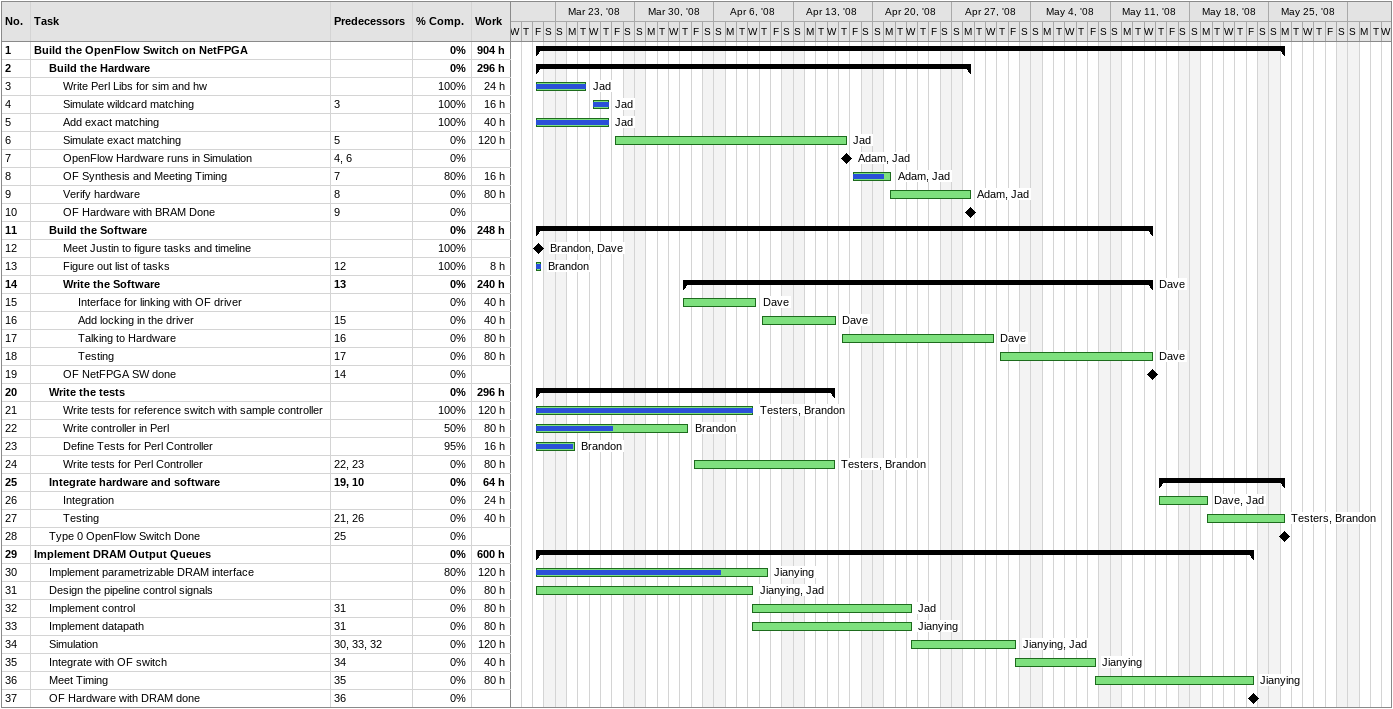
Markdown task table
| ID | Level | Task | Start | Finish | Predecessors | Resources | % complete | Work (h) |
|---|---|---|---|---|---|---|---|---|
| 1 | 1 | **Build the OpenFlow Switch on NetFPGA** | 2008-03-21 | 2008-05-26 |  |  | 0 | 904 |
| 2 | 2 | **Build the Hardware** | 2008-03-21 | 2008-04-28 |  |  | 0 | 296 |
| 3 | 3 | Write Perl Libs for sim and hw | 2008-03-21 | 2008-03-25 |  | Jad | 100 | 24 |
| 4 | 3 | Simulate wildcard matching | 2008-03-26 | 2008-03-27 | 3 | Jad | 100 | 16 |
| 5 | 3 | Add exact matching | 2008-03-21 | 2008-03-27 |  | Jad | 100 | 40 |
| 6 | 3 | Simulate exact matching | 2008-03-28 | 2008-04-17 | 5 | Jad | 0 | 120 |
| 7 | 3 | OpenFlow Hardware runs in Simulation (milestone) | 2008-04-17 | 2008-04-17 | 4, 6 | Adam, Jad | 0 |  |
| 8 | 3 | OF Synthesis and Meeting Timing | 2008-04-18 | 2008-04-21 | 7 | Adam, Jad | 80 | 16 |
| 9 | 3 | Verify hardware | 2008-04-21 | 2008-04-28 | 8 | Adam, Jad | 0 | 80 |
| 10 | 3 | OF Hardware with BRAM Done (milestone) | 2008-04-28 | 2008-04-28 | 9 |  | 0 |  |
| 11 | 2 | **Build the Software** | 2008-03-21 | 2008-05-14 |  |  | 0 | 248 |
| 12 | 3 | Meet Justin to figure tasks and timeline (milestone) | 2008-03-21 | 2008-03-21 |  | Brandon, Dave | 100 |  |
| 13 | 3 | Figure out list of tasks | 2008-03-21 | 2008-03-21 | 12 | Brandon | 100 | 8 |
| 14 | 3 | **Write the Software** | 2008-04-03 | 2008-05-14 | 13 | Dave | 0 | 240 |
| 15 | 4 | Interface for linking with OF driver | 2008-04-03 | 2008-04-09 |  | Dave | 0 | 40 |
| 16 | 4 | Add locking in the driver | 2008-04-10 | 2008-04-16 | 15 | Dave | 0 | 40 |
| 17 | 4 | Talking to Hardware | 2008-04-17 | 2008-04-30 | 16 | Dave | 0 | 80 |
| 18 | 4 | Testing | 2008-05-01 | 2008-05-14 | 17 | Dave | 0 | 80 |
| 19 | 3 | OF NetFPGA SW done (milestone) | 2008-05-14 | 2008-05-14 | 14 |  | 0 |  |
| 20 | 2 | **Write the tests** | 2008-03-21 | 2008-04-16 |  |  | 0 | 296 |
| 21 | 3 | Write tests for reference switch with sample controller | 2008-03-21 | 2008-04-09 |  | Testers, Brandon | 100 | 120 |
| 22 | 3 | Write controller in Perl | 2008-03-21 | 2008-04-03 |  | Brandon | 50 | 80 |
| 23 | 3 | Define Tests for Perl Controller | 2008-03-21 | 2008-03-24 |  | Brandon | 95 | 16 |
| 24 | 3 | Write tests for Perl Controller | 2008-04-04 | 2008-04-16 | 22, 23 | Testers, Brandon | 0 | 80 |
| 25 | 2 | **Integrate hardware and software** | 2008-05-15 | 2008-05-26 | 19, 10 |  | 0 | 64 |
| 26 | 3 | Integration | 2008-05-15 | 2008-05-19 |  | Dave, Jad | 0 | 24 |
| 27 | 3 | Testing | 2008-05-19 | 2008-05-26 | 21, 26 | Testers, Brandon | 0 | 40 |
| 28 | 2 | Type 0 OpenFlow Switch Done (milestone) | 2008-05-26 | 2008-05-26 | 25 |  | 0 |  |
| 29 | 1 | **Implement DRAM Output Queues** | 2008-03-21 | 2008-05-23 |  |  | 0 | 600 |
| 30 | 2 | Implement parametrizable DRAM interface | 2008-03-21 | 2008-04-10 |  | Jianying | 80 | 120 |
| 31 | 2 | Design the pipeline control signals | 2008-03-21 | 2008-04-09 |  | Jianying, Jad | 0 | 80 |
| 32 | 2 | Implement control | 2008-04-09 | 2008-04-23 | 31 | Jad | 0 | 80 |
| 33 | 2 | Implement datapath | 2008-04-09 | 2008-04-23 | 31 | Jianying | 0 | 80 |
| 34 | 2 | Simulation | 2008-04-23 | 2008-05-02 | 30, 33, 32 | Jianying, Jad | 0 | 120 |
| 35 | 2 | Integrate with OF switch | 2008-05-02 | 2008-05-09 | 34 | Jianying | 0 | 40 |
| 36 | 2 | Meet Timing | 2008-05-09 | 2008-05-23 | 35 | Jianying | 0 | 80 |
| 37 | 2 | OF Hardware with DRAM done (milestone) | 2008-05-23 | 2008-05-23 | 36 |  | 0 |  |
